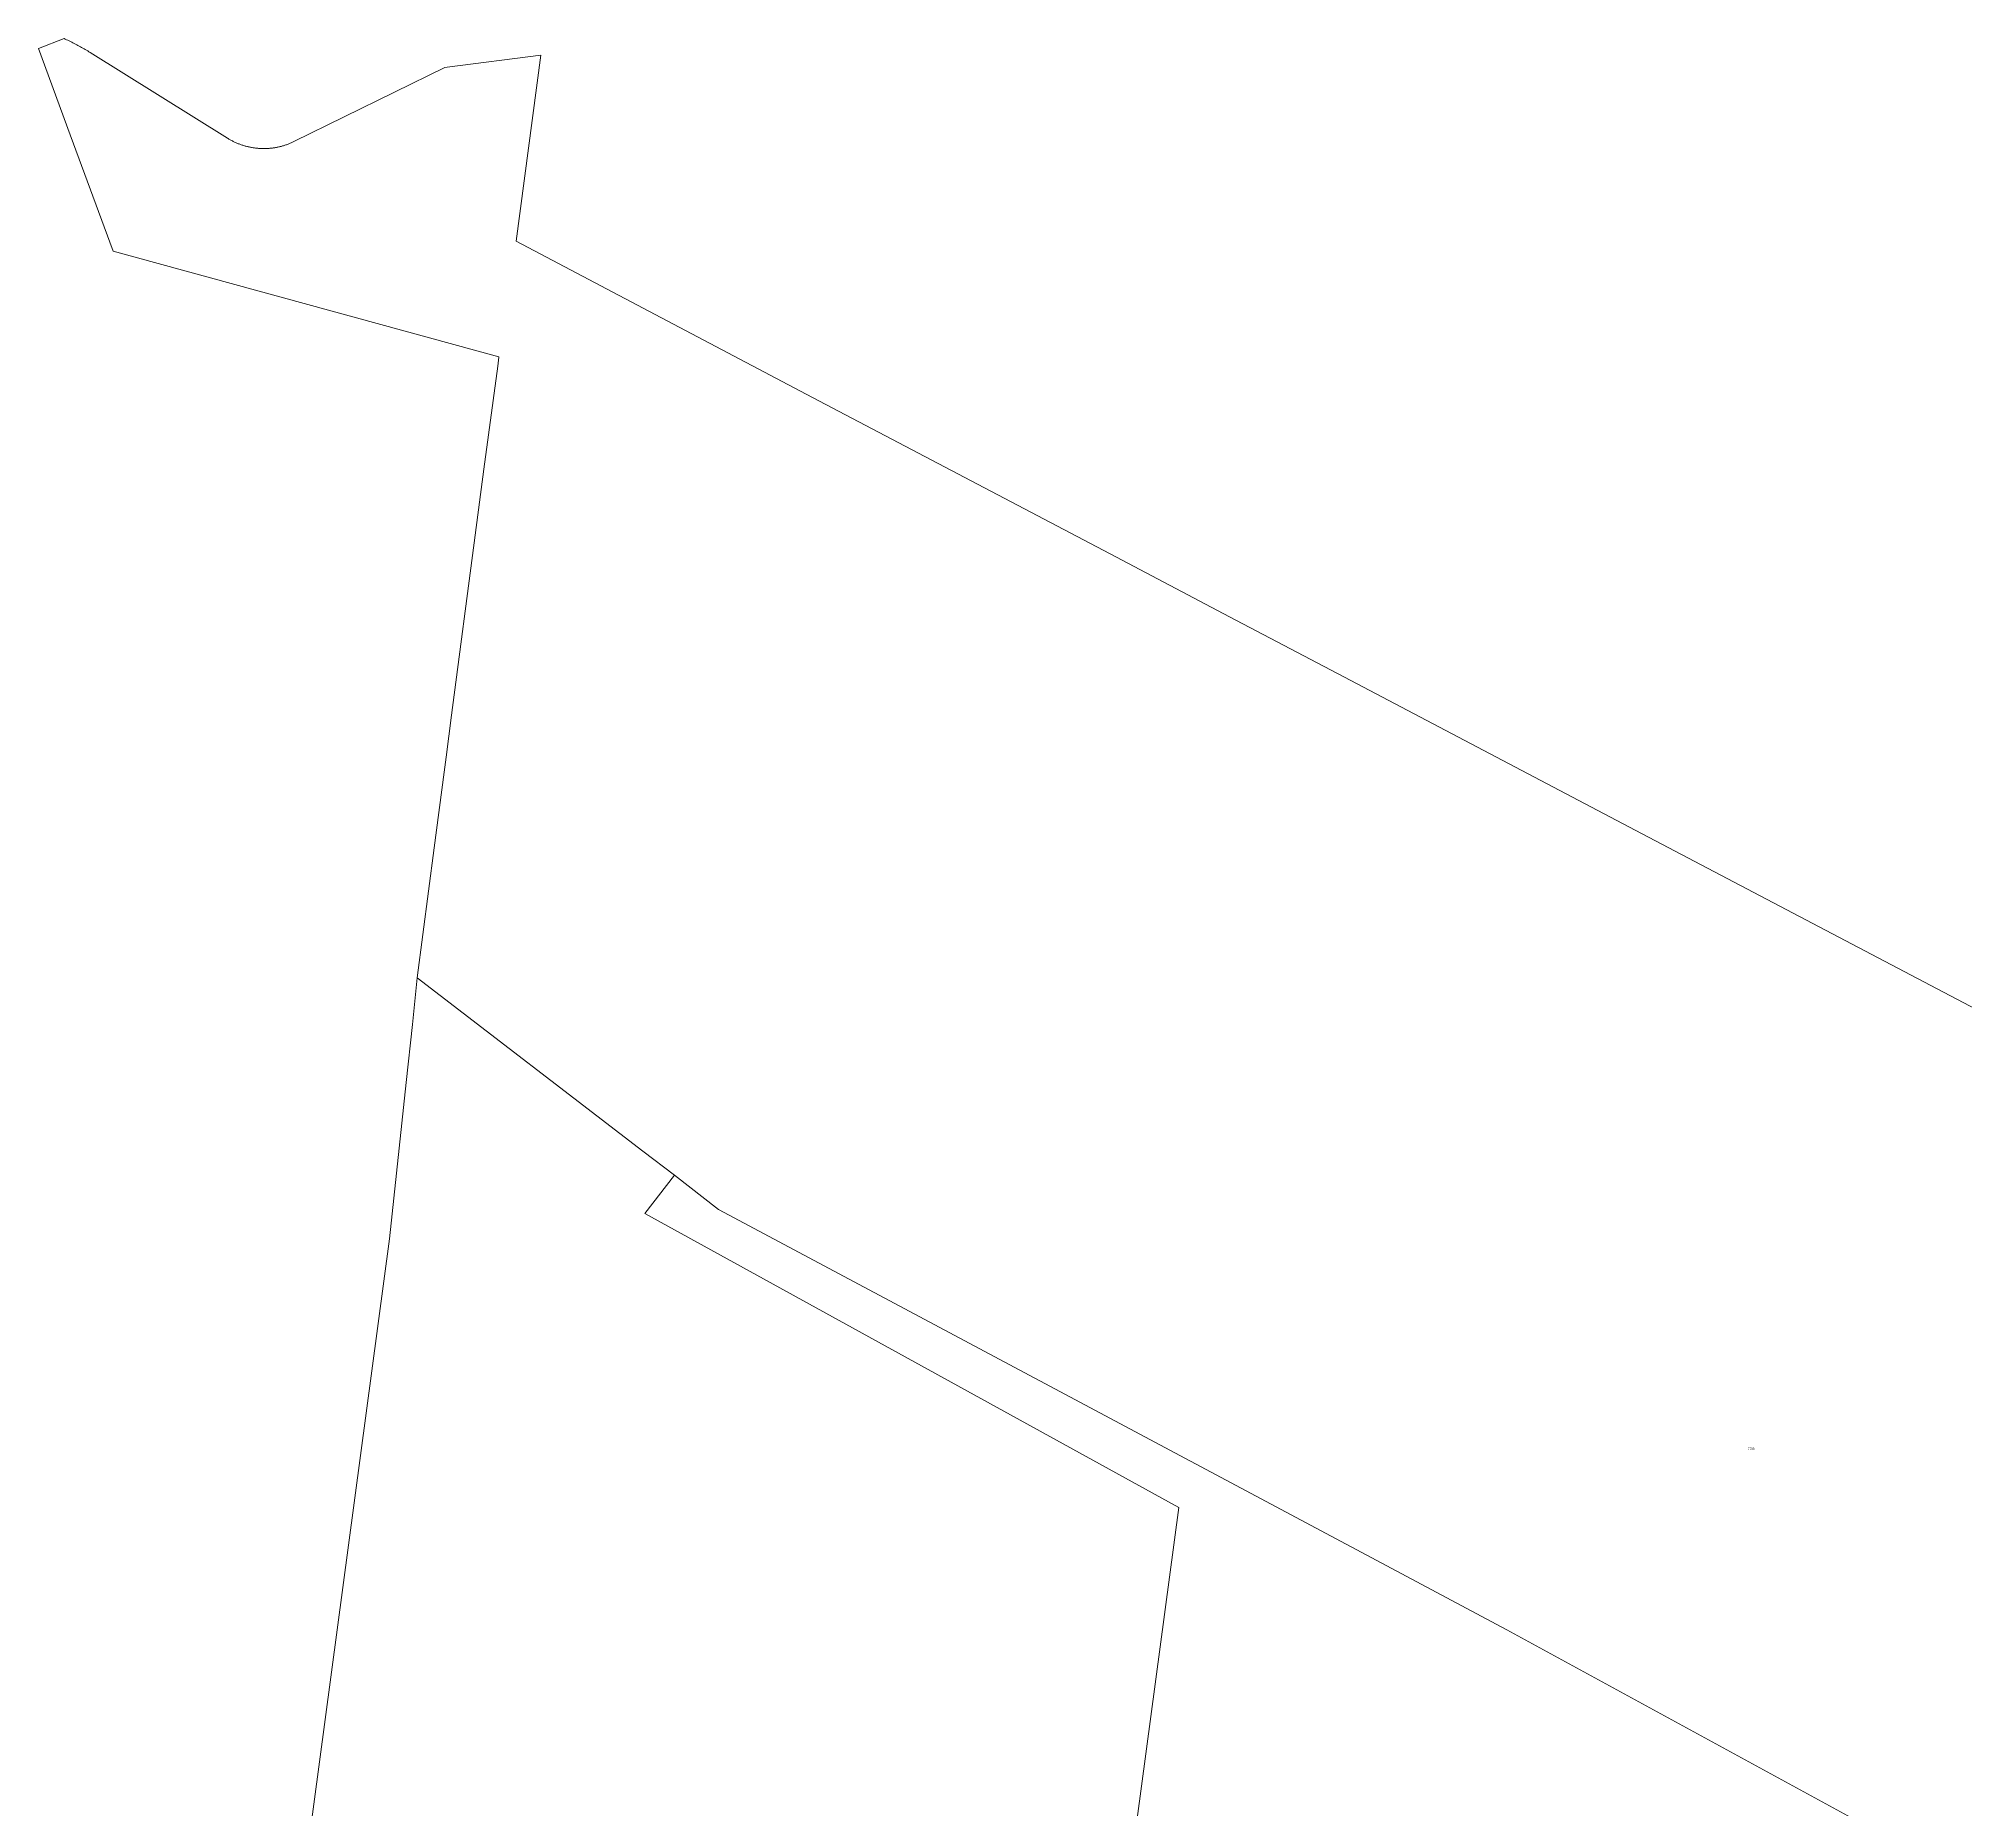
# Model space of a CAD drawing. Header units: metres. Extents: x 250871 to 255994, y 6164531 to 6169422.
# Drawn here: x 250871 to 252480, y 6167943 to 6169422 of the extents above; entities that cross this region are included whole.
import ezdxf

# ---------------------------------------------------------------- set-up
doc = ezdxf.new("R2010")
doc.units = ezdxf.units.M
doc.layers.add('Cadastre Land Parcels_SP_EXT', color=118, linetype='Continuous', lineweight=15)
doc.styles.get("Standard").update_dxf_attribs({"font": 'arial.ttf'})

msp = doc.modelspace()

# ---------------------------------------------------------------- linework, layer by layer
at = {"layer": 'Cadastre Land Parcels_SP_EXT', "linetype": 'Continuous'}
for points in [[(252554.736, 6168576.454), (252210.06, 6168757.794), (251955.719, 6168891.614), (251865.461, 6168939.1), (251765.784, 6168991.538), (251517.386, 6169122.215), (251269.96, 6169252.628), (251290.432, 6169408.24), (251212.248, 6169398.101), (251210.245, 6169397.799), (251084.307, 6169335.947), (251083.699, 6169335.653), (251083.089, 6169335.366), (251082.475, 6169335.087), (251081.858, 6169334.814), (251081.237, 6169334.549), (251080.614, 6169334.291), (251079.987, 6169334.042), (251079.357, 6169333.798), (251078.725, 6169333.563), (251078.09, 6169333.335), (251077.452, 6169333.115), (251076.812, 6169332.901), (251076.169, 6169332.696), (251075.524, 6169332.498), (251074.877, 6169332.308), (251074.227, 6169332.125), (251073.575, 6169331.95), (251072.921, 6169331.784), (251072.266, 6169331.625), (251071.608, 6169331.473), (251070.949, 6169331.329), (251070.288, 6169331.192), (251069.626, 6169331.064), (251068.961, 6169330.944), (251068.296, 6169330.831), (251067.63, 6169330.727), (251066.962, 6169330.63), (251066.293, 6169330.541), (251065.623, 6169330.46), (251064.952, 6169330.387), (251064.281, 6169330.321), (251063.608, 6169330.264), (251062.935, 6169330.214), (251062.262, 6169330.173), (251061.588, 6169330.14), (251060.914, 6169330.114), (251060.239, 6169330.097), (251060.239, 6169330.097), (251059.565, 6169330.087), (251058.89, 6169330.086), (251058.215, 6169330.092), (251057.54, 6169330.106), (251056.866, 6169330.129), (251056.192, 6169330.158), (251055.518, 6169330.197), (251054.845, 6169330.242), (251054.172, 6169330.297), (251053.5, 6169330.358), (251052.829, 6169330.429), (251052.159, 6169330.506), (251051.49, 6169330.592), (251050.822, 6169330.685), (251050.155, 6169330.788), (251049.488, 6169330.896), (251048.824, 6169331.014), (251048.161, 6169331.139), (251047.499, 6169331.272), (251046.839, 6169331.412), (251046.181, 6169331.561), (251045.525, 6169331.717), (251044.87, 6169331.882), (251044.217, 6169332.053), (251043.567, 6169332.233), (251042.919, 6169332.419), (251042.272, 6169332.614), (251041.629, 6169332.816), (251040.987, 6169333.026), (251040.348, 6169333.244), (251039.713, 6169333.468), (251039.08, 6169333.701), (251038.448, 6169333.941), (251037.82, 6169334.188), (251037.195, 6169334.442), (251036.574, 6169334.704), (251035.955, 6169334.973), (251035.34, 6169335.25), (251034.728, 6169335.534), (251034.119, 6169335.825), (251033.513, 6169336.124), (251032.912, 6169336.429), (251032.314, 6169336.741), (251031.72, 6169337.061), (251031.129, 6169337.388), (251030.542, 6169337.72), (251029.96, 6169338.061), (251029.381, 6169338.409), (251028.807, 6169338.762), (250914.076, 6169410.361), (250913.077, 6169410.98), (250912.075, 6169411.592), (250911.069, 6169412.197), (250910.059, 6169412.798), (250909.046, 6169413.391), (250908.028, 6169413.979), (250907.008, 6169414.559), (250905.983, 6169415.133), (250904.955, 6169415.701), (250903.923, 6169416.262), (250902.888, 6169416.818), (250901.849, 6169417.366), (250900.808, 6169417.908), (250899.762, 6169418.443), (250898.713, 6169418.972), (250897.661, 6169419.494), (250896.606, 6169420.009), (250895.548, 6169420.518), (250894.485, 6169421.021), (250893.421, 6169421.516), (250892.353, 6169422.005), (250871.05, 6169413.696), (250897.334, 6169341.696), (250933.344, 6169244.302), (251255.324, 6169156.027), (251255.48, 6169155.984), (251254.454, 6169148.347), (251242.892, 6169062.254), (251235.647, 6169007.087), (251215.885, 6168856.966), (251211.27, 6168821.903), (251209.64, 6168809.364), (251201.409, 6168746.03), (251187.303, 6168637.482), (251375.626, 6168492.825), (251401.993, 6168472.555), (251438.911, 6168443.983), (252096.97, 6168092.791), (252409.249, 6167922.381)], [(251776.264, 6167846.024), (251823.297, 6168195.191), (251814.669, 6168199.942), (251377.362, 6168440.729), (251401.993, 6168472.555), (251375.626, 6168492.825), (251187.303, 6168637.482), (251183.17, 6168598.564), (251178.017, 6168550.051), (251164.144, 6168419.439), (251086.119, 6167836.95)]]:
    msp.add_lwpolyline(points, dxfattribs=at)
msp.add_lwpolyline([(253282.393, 6167425.848), (253011.797, 6167580.117), (252743.626, 6167734.974), (252658.177, 6167783.295), (252585.115, 6167824.611), (252580.616, 6167827.112), (252409.249, 6167922.381), (252096.97, 6168092.791), (251438.911, 6168443.983), (251401.993, 6168472.555), (251377.362, 6168440.729), (251814.669, 6168199.942), (251823.297, 6168195.191), (251776.264, 6167846.024), (252045.326, 6167696.428), (252123.746, 6167652.825), (252934.004, 6167202.244), (252981.014, 6167290.53), (253157.934, 6167192.142), (253282.393, 6167425.848)], close=True, dxfattribs=at)

# ---------------------------------------------------------------- texts
at = {"layer": 'Cadastre Land Parcels_SP_EXT'}
msp.add_text('7733', height=1.8, dxfattribs=at).set_placement((252298.198, 6168243.227))

doc.saveas('drawing.dxf')
